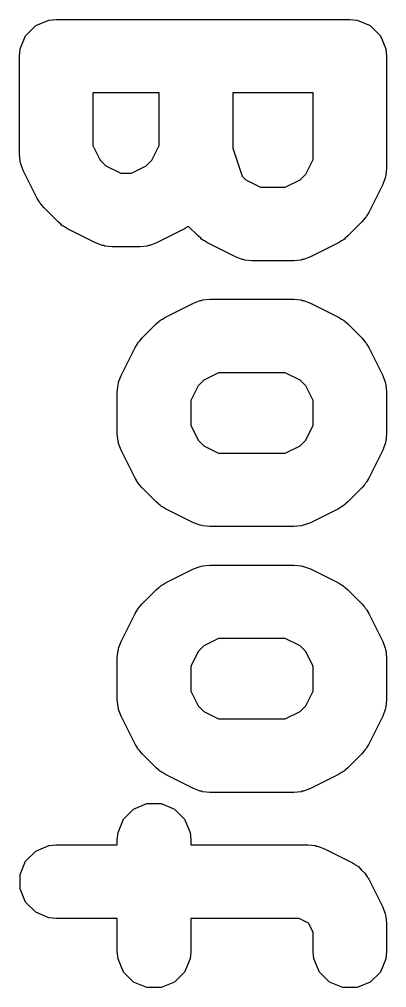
# Model space of a CAD drawing. Extents: x 53 to 260, y -149 to -35.
# Drawn here: x 150.609 to 151.609, y -101.411 to -98.774 of the extents above; entities that cross this region are included whole.
import ezdxf

# ---------------------------------------------------------------- set-up
doc = ezdxf.new("R2010")
doc.units = 0
doc.layers.add('BLACK', color=7, linetype='CONTINUOUS')

msp = doc.modelspace()

# ---------------------------------------------------------------- linework, layer by layer
at = {"layer": 'BLACK', "linetype": 'CONTINUOUS'}
for p, q in [((150.653936, -98.791257), (150.689984, -98.776325)), ((150.689984, -98.776325), (150.709493, -98.774404)), ((150.709493, -98.774404), (151.509493, -98.774404)), ((151.509493, -98.774404), (151.529002, -98.776325)), ((151.529002, -98.776325), (151.56505, -98.791257)), ((150.626346, -98.818847), (150.653936, -98.791257)), ((151.56505, -98.791257), (151.59264, -98.818847)), ((150.611414, -98.854895), (150.626346, -98.818847)), ((151.59264, -98.818847), (151.607572, -98.854895)), ((150.609493, -98.874404), (150.611414, -98.854895)), ((151.607572, -98.854895), (151.609493, -98.874404)), ((150.609493, -99.14107), (150.609493, -98.874404)), ((151.609493, -98.874404), (151.609493, -99.179166)), ((150.990445, -98.974404), (150.809493, -98.974404)), ((150.809493, -98.974404), (150.809493, -99.117463)), ((150.990445, -99.117463), (150.990445, -98.974404)), ((151.409493, -98.974404), (151.190445, -98.974404)), ((151.190445, -98.974404), (151.190445, -99.124843)), ((151.409493, -99.155559), (151.409493, -98.974404)), ((150.809493, -99.117463), (150.829773, -99.158024)), ((150.970164, -99.158025), (150.990445, -99.117463)), ((150.611414, -99.160579), (150.609493, -99.14107)), ((151.190445, -99.124843), (151.215941, -99.201335)), ((150.612789, -99.163899), (150.611414, -99.160579)), ((150.613044, -99.167482), (150.612789, -99.163899)), ((150.62005, -99.185791), (150.613044, -99.167482)), ((150.829773, -99.158024), (150.844918, -99.17317)), ((150.955018, -99.17317), (150.970164, -99.158025)), ((151.389212, -99.196119), (151.409493, -99.155559)), ((150.658145, -99.261982), (150.62005, -99.185791)), ((150.844918, -99.17317), (150.885481, -99.193451)), ((150.885481, -99.193451), (150.914457, -99.193451)), ((150.914457, -99.193451), (150.955018, -99.17317)), ((151.374065, -99.211265), (151.389212, -99.196119)), ((151.607572, -99.198675), (151.606196, -99.201995)), ((151.609493, -99.179166), (151.607572, -99.198675)), ((151.215941, -99.201335), (151.225873, -99.211267)), ((151.225873, -99.211267), (151.266433, -99.231547)), ((151.333505, -99.231547), (151.374065, -99.211265)), ((151.598936, -99.223887), (151.560841, -99.300077)), ((151.605942, -99.205579), (151.598936, -99.223887)), ((151.606196, -99.201995), (151.605942, -99.205579)), ((151.266433, -99.231547), (151.333505, -99.231547)), ((150.66343, -99.270378), (150.658145, -99.261982)), ((150.664441, -99.272818), (150.66343, -99.270378)), ((150.666694, -99.275564), (150.664441, -99.272818)), ((150.668588, -99.278572), (150.666694, -99.275564)), ((150.670582, -99.280302), (150.668588, -99.278572)), ((150.676877, -99.287972), (150.670582, -99.280302)), ((150.714972, -99.326066), (150.676877, -99.287972)), ((151.560841, -99.300077), (151.555554, -99.308476)), ((150.722641, -99.33236), (150.714972, -99.326066)), ((151.542108, -99.326068), (151.504012, -99.364163)), ((151.548401, -99.318399), (151.542108, -99.326068)), ((151.550398, -99.316668), (151.548401, -99.318399)), ((151.552291, -99.313659), (151.550398, -99.316668)), ((151.554544, -99.310915), (151.552291, -99.313659)), ((151.555554, -99.308476), (151.554544, -99.310915)), ((150.724372, -99.334356), (150.722641, -99.33236)), ((150.727377, -99.336247), (150.724372, -99.334356)), ((150.730125, -99.338503), (150.727377, -99.336247)), ((150.732566, -99.339514), (150.730125, -99.338503)), ((150.740962, -99.344799), (150.732566, -99.339514)), ((150.817153, -99.382894), (150.740962, -99.344799)), ((151.058976, -99.344799), (150.982785, -99.382894)), ((151.067372, -99.339513), (151.058976, -99.344799)), ((151.069812, -99.338503), (151.067372, -99.339513)), ((151.070061, -99.338298), (151.069812, -99.338503)), ((151.095926, -99.364162), (151.070061, -99.338298)), ((150.835462, -99.3899), (150.817153, -99.382894)), ((150.982785, -99.382894), (150.964476, -99.3899)), ((151.103593, -99.370454), (151.095926, -99.364162)), ((151.105324, -99.37245), (151.103593, -99.370454)), ((151.10833, -99.374342), (151.105324, -99.37245)), ((151.11108, -99.376599), (151.10833, -99.374342)), ((151.113522, -99.37761), (151.11108, -99.376599)), ((151.121914, -99.382893), (151.113522, -99.37761)), ((151.198103, -99.420989), (151.121914, -99.382893)), ((151.478024, -99.382893), (151.401834, -99.420989)), ((151.486415, -99.37761), (151.478024, -99.382893)), ((151.488858, -99.376599), (151.486415, -99.37761)), ((151.491608, -99.374342), (151.488858, -99.376599)), ((151.494614, -99.37245), (151.491608, -99.374342)), ((151.496342, -99.370456), (151.494614, -99.37245)), ((151.504012, -99.364163), (151.496342, -99.370456)), ((150.839044, -99.390154), (150.835462, -99.3899)), ((150.842365, -99.39153), (150.839044, -99.390154)), ((150.861874, -99.393451), (150.842365, -99.39153)), ((150.938064, -99.393451), (150.861874, -99.393451)), ((150.957573, -99.39153), (150.938064, -99.393451)), ((150.960893, -99.390154), (150.957573, -99.39153)), ((150.964476, -99.3899), (150.960893, -99.390154)), ((151.216412, -99.427996), (151.198103, -99.420989)), ((151.219997, -99.42825), (151.216412, -99.427996)), ((151.223317, -99.429626), (151.219997, -99.42825)), ((151.242826, -99.431547), (151.223317, -99.429626)), ((151.357112, -99.431547), (151.242826, -99.431547)), ((151.376621, -99.429626), (151.357112, -99.431547)), ((151.37994, -99.42825), (151.376621, -99.429626)), ((151.383526, -99.427996), (151.37994, -99.42825)), ((151.401834, -99.420989), (151.383526, -99.427996)), ((151.083817, -99.546866), (151.102126, -99.539859)), ((151.102126, -99.539859), (151.105711, -99.539604)), ((151.105711, -99.539604), (151.109031, -99.538229)), ((151.109031, -99.538229), (151.12854, -99.536308)), ((151.12854, -99.536308), (151.357112, -99.536308)), ((151.357112, -99.536308), (151.376621, -99.538229)), ((151.376621, -99.538229), (151.37994, -99.539604)), ((151.37994, -99.539604), (151.383526, -99.539859)), ((151.383526, -99.539859), (151.401834, -99.546866)), ((151.007628, -99.584962), (151.083817, -99.546866)), ((151.401834, -99.546866), (151.478024, -99.584962)), ((150.991038, -99.595405), (150.994042, -99.593513)), ((150.994042, -99.593513), (150.996792, -99.591257)), ((150.996792, -99.591257), (150.999235, -99.590245)), ((150.999235, -99.590245), (151.007628, -99.584962)), ((151.478024, -99.584962), (151.486415, -99.590244)), ((151.486415, -99.590244), (151.488858, -99.591256)), ((151.488858, -99.591256), (151.491608, -99.593512)), ((151.491608, -99.593512), (151.494614, -99.595405)), ((150.943544, -99.641788), (150.981639, -99.603694)), ((150.981639, -99.603694), (150.989308, -99.597399)), ((150.989308, -99.597399), (150.991038, -99.595405)), ((151.494614, -99.595405), (151.496342, -99.597398)), ((151.496342, -99.597398), (151.504012, -99.603692)), ((151.504012, -99.603692), (151.542108, -99.641787)), ((150.937249, -99.649457), (150.943544, -99.641788)), ((151.542108, -99.641787), (151.548401, -99.649455)), ((150.886717, -99.743967), (150.924813, -99.667777)), ((150.924813, -99.667777), (150.930096, -99.659382)), ((150.930096, -99.659382), (150.931108, -99.656942)), ((150.931108, -99.656942), (150.933363, -99.654193)), ((150.933363, -99.654193), (150.935256, -99.651187)), ((150.935256, -99.651187), (150.937249, -99.649457)), ((151.548401, -99.649455), (151.550398, -99.651187)), ((151.550398, -99.651187), (151.552291, -99.654195)), ((151.552291, -99.654195), (151.554544, -99.65694)), ((151.554544, -99.65694), (151.555554, -99.659378)), ((151.555554, -99.659378), (151.560841, -99.667778)), ((151.560841, -99.667778), (151.598936, -99.743968)), ((150.87971, -99.762275), (150.886717, -99.743967)), ((151.152147, -99.736308), (151.111586, -99.756588)), ((151.333505, -99.736308), (151.152147, -99.736308)), ((151.374065, -99.756589), (151.333505, -99.736308)), ((151.598936, -99.743968), (151.605942, -99.762276)), ((150.876159, -99.788689), (150.87808, -99.76918)), ((150.87808, -99.76918), (150.879455, -99.76586)), ((150.879455, -99.76586), (150.87971, -99.762275)), ((151.096439, -99.771735), (151.076159, -99.812295)), ((151.111586, -99.756588), (151.096439, -99.771735)), ((151.389212, -99.771735), (151.374065, -99.756589)), ((151.409493, -99.812296), (151.389212, -99.771735)), ((151.605942, -99.762276), (151.606196, -99.765859)), ((151.606196, -99.765859), (151.607572, -99.76918)), ((151.607572, -99.76918), (151.609493, -99.788689)), ((150.876159, -99.902975), (150.876159, -99.788689)), ((151.609493, -99.788689), (151.609493, -99.902975)), ((151.076159, -99.812295), (151.076159, -99.879368)), ((151.409493, -99.879368), (151.409493, -99.812296)), ((151.076159, -99.879368), (151.096439, -99.919928)), ((151.389212, -99.919929), (151.409493, -99.879368)), ((150.87808, -99.922484), (150.876159, -99.902975)), ((151.609493, -99.902975), (151.607572, -99.922484)), ((150.879455, -99.925804), (150.87808, -99.922484)), ((150.87971, -99.929388), (150.879455, -99.925804)), ((150.886717, -99.947697), (150.87971, -99.929388)), ((151.096439, -99.919928), (151.111585, -99.935075)), ((151.111585, -99.935075), (151.152147, -99.955356)), ((151.333505, -99.955356), (151.374066, -99.935075)), ((151.374066, -99.935075), (151.389212, -99.919929)), ((151.605942, -99.929387), (151.598936, -99.947696)), ((151.606196, -99.925804), (151.605942, -99.929387)), ((151.607572, -99.922484), (151.606196, -99.925804)), ((150.924812, -100.023888), (150.886717, -99.947697)), ((151.152147, -99.955356), (151.333505, -99.955356)), ((151.598936, -99.947696), (151.560841, -100.023887)), ((150.930098, -100.032286), (150.924812, -100.023888)), ((150.931108, -100.034723), (150.930098, -100.032286)), ((150.933359, -100.037466), (150.931108, -100.034723)), ((150.935255, -100.040478), (150.933359, -100.037466)), ((150.937252, -100.04221), (150.935255, -100.040478)), ((150.943544, -100.049877), (150.937252, -100.04221)), ((151.548404, -100.042206), (151.542108, -100.049878)), ((151.550398, -100.040477), (151.548404, -100.042206)), ((151.552289, -100.037471), (151.550398, -100.040477)), ((151.554544, -100.034725), (151.552289, -100.037471)), ((151.555554, -100.032284), (151.554544, -100.034725)), ((151.560841, -100.023887), (151.555554, -100.032284)), ((150.981639, -100.087971), (150.943544, -100.049877)), ((151.542108, -100.049878), (151.504012, -100.087973)), ((150.989305, -100.094263), (150.981639, -100.087971)), ((150.991038, -100.096261), (150.989305, -100.094263)), ((151.496345, -100.094264), (151.494614, -100.096261)), ((151.504012, -100.087973), (151.496345, -100.094264)), ((150.994046, -100.098154), (150.991038, -100.096261)), ((150.996792, -100.100408), (150.994046, -100.098154)), ((150.999232, -100.101418), (150.996792, -100.100408)), ((151.007629, -100.106704), (150.999232, -100.101418)), ((151.083819, -100.144799), (151.007629, -100.106704)), ((151.478023, -100.106704), (151.401833, -100.144799)), ((151.486419, -100.101419), (151.478023, -100.106704)), ((151.488858, -100.100409), (151.486419, -100.101419)), ((151.491603, -100.098155), (151.488858, -100.100409)), ((151.494614, -100.096261), (151.491603, -100.098155)), ((151.102127, -100.151805), (151.083819, -100.144799)), ((151.401833, -100.144799), (151.383525, -100.151805)), ((151.10571, -100.152059), (151.102127, -100.151805)), ((151.109031, -100.153435), (151.10571, -100.152059)), ((151.12854, -100.155356), (151.109031, -100.153435)), ((151.357112, -100.155356), (151.12854, -100.155356)), ((151.376621, -100.153435), (151.357112, -100.155356)), ((151.379941, -100.152059), (151.376621, -100.153435)), ((151.383525, -100.151805), (151.379941, -100.152059)), ((151.007628, -100.308772), (151.083817, -100.270676)), ((151.083817, -100.270676), (151.102126, -100.263669)), ((151.102126, -100.263669), (151.105711, -100.263414)), ((151.105711, -100.263414), (151.109031, -100.262039)), ((151.109031, -100.262039), (151.12854, -100.260118)), ((151.12854, -100.260118), (151.357112, -100.260118)), ((151.357112, -100.260118), (151.376621, -100.262039)), ((151.376621, -100.262039), (151.37994, -100.263414)), ((151.37994, -100.263414), (151.383526, -100.263669)), ((151.383526, -100.263669), (151.401834, -100.270676)), ((151.401834, -100.270676), (151.478024, -100.308772)), ((150.943544, -100.365598), (150.981639, -100.327504)), ((150.981639, -100.327504), (150.989308, -100.321209)), ((150.989308, -100.321209), (150.991038, -100.319215)), ((150.991038, -100.319215), (150.994042, -100.317323)), ((150.994042, -100.317323), (150.996792, -100.315067)), ((150.996792, -100.315067), (150.999235, -100.314055)), ((150.999235, -100.314055), (151.007628, -100.308772)), ((151.478024, -100.308772), (151.486415, -100.314054)), ((151.486415, -100.314054), (151.488858, -100.315066)), ((151.488858, -100.315066), (151.491608, -100.317322)), ((151.491608, -100.317322), (151.494614, -100.319215)), ((151.494614, -100.319215), (151.496342, -100.321208)), ((151.496342, -100.321208), (151.504012, -100.327502)), ((151.504012, -100.327502), (151.542108, -100.365597)), ((150.924813, -100.391587), (150.930096, -100.383192)), ((150.930096, -100.383192), (150.931108, -100.380752)), ((150.931108, -100.380752), (150.933363, -100.378003)), ((150.933363, -100.378003), (150.935256, -100.374997)), ((150.935256, -100.374997), (150.937249, -100.373267)), ((150.937249, -100.373267), (150.943544, -100.365598)), ((151.542108, -100.365597), (151.548401, -100.373265)), ((151.548401, -100.373265), (151.550398, -100.374997)), ((151.550398, -100.374997), (151.552291, -100.378005)), ((151.552291, -100.378005), (151.554544, -100.38075)), ((151.554544, -100.38075), (151.555554, -100.383188)), ((151.555554, -100.383188), (151.560841, -100.391588)), ((150.886717, -100.467777), (150.924813, -100.391587)), ((151.560841, -100.391588), (151.598936, -100.467778)), ((151.152147, -100.460118), (151.111586, -100.480398)), ((151.333505, -100.460118), (151.152147, -100.460118)), ((151.374065, -100.480399), (151.333505, -100.460118)), ((150.87808, -100.49299), (150.879455, -100.48967)), ((150.879455, -100.48967), (150.87971, -100.486085)), ((150.87971, -100.486085), (150.886717, -100.467777)), ((151.111586, -100.480398), (151.096439, -100.495545)), ((151.389212, -100.495545), (151.374065, -100.480399)), ((151.598936, -100.467778), (151.605942, -100.486086)), ((151.605942, -100.486086), (151.606196, -100.489669)), ((151.606196, -100.489669), (151.607572, -100.49299)), ((150.876159, -100.512499), (150.87808, -100.49299)), ((150.876159, -100.626785), (150.876159, -100.512499)), ((151.096439, -100.495545), (151.076159, -100.536105)), ((151.409493, -100.536106), (151.389212, -100.495545)), ((151.607572, -100.49299), (151.609493, -100.512499)), ((151.609493, -100.512499), (151.609493, -100.626785)), ((151.076159, -100.536105), (151.076159, -100.603178)), ((151.409493, -100.603178), (151.409493, -100.536106)), ((151.076159, -100.603178), (151.096439, -100.643738)), ((151.389212, -100.643739), (151.409493, -100.603178)), ((150.87808, -100.646294), (150.876159, -100.626785)), ((150.879455, -100.649614), (150.87808, -100.646294)), ((151.096439, -100.643738), (151.111585, -100.658885)), ((151.374066, -100.658885), (151.389212, -100.643739)), ((151.607572, -100.646294), (151.606196, -100.649614)), ((151.609493, -100.626785), (151.607572, -100.646294)), ((150.87971, -100.653198), (150.879455, -100.649614)), ((150.886717, -100.671507), (150.87971, -100.653198)), ((150.924812, -100.747698), (150.886717, -100.671507)), ((151.111585, -100.658885), (151.152147, -100.679166)), ((151.333505, -100.679166), (151.374066, -100.658885)), ((151.598936, -100.671506), (151.560841, -100.747697)), ((151.605942, -100.653197), (151.598936, -100.671506)), ((151.606196, -100.649614), (151.605942, -100.653197)), ((151.152147, -100.679166), (151.333505, -100.679166)), ((150.930098, -100.756096), (150.924812, -100.747698)), ((151.560841, -100.747697), (151.555554, -100.756094)), ((150.931108, -100.758533), (150.930098, -100.756096)), ((150.933359, -100.761276), (150.931108, -100.758533)), ((150.935255, -100.764288), (150.933359, -100.761276)), ((150.937252, -100.76602), (150.935255, -100.764288)), ((150.943544, -100.773687), (150.937252, -100.76602)), ((150.981639, -100.811781), (150.943544, -100.773687)), ((151.542108, -100.773688), (151.504012, -100.811783)), ((151.548404, -100.766016), (151.542108, -100.773688)), ((151.550398, -100.764287), (151.548404, -100.766016)), ((151.552289, -100.761281), (151.550398, -100.764287)), ((151.554544, -100.758535), (151.552289, -100.761281)), ((151.555554, -100.756094), (151.554544, -100.758535)), ((150.989305, -100.818073), (150.981639, -100.811781)), ((150.991038, -100.820071), (150.989305, -100.818073)), ((150.994046, -100.821964), (150.991038, -100.820071)), ((150.996792, -100.824218), (150.994046, -100.821964)), ((150.999232, -100.825228), (150.996792, -100.824218)), ((151.007629, -100.830514), (150.999232, -100.825228)), ((151.083819, -100.868609), (151.007629, -100.830514)), ((151.478023, -100.830514), (151.401833, -100.868609)), ((151.486419, -100.825229), (151.478023, -100.830514)), ((151.488858, -100.824219), (151.486419, -100.825229)), ((151.491603, -100.821965), (151.488858, -100.824219)), ((151.494614, -100.820071), (151.491603, -100.821965)), ((151.496345, -100.818074), (151.494614, -100.820071)), ((151.504012, -100.811783), (151.496345, -100.818074)), ((151.102127, -100.875615), (151.083819, -100.868609)), ((151.10571, -100.875869), (151.102127, -100.875615)), ((151.109031, -100.877245), (151.10571, -100.875869)), ((151.12854, -100.879166), (151.109031, -100.877245)), ((151.357112, -100.879166), (151.12854, -100.879166)), ((151.376621, -100.877245), (151.357112, -100.879166)), ((151.379941, -100.875869), (151.376621, -100.877245)), ((151.383525, -100.875615), (151.379941, -100.875869)), ((151.401833, -100.868609), (151.383525, -100.875615)), ((150.920602, -100.924591), (150.95665, -100.909659)), ((150.95665, -100.909659), (150.995668, -100.909659)), ((150.995668, -100.909659), (151.031716, -100.924591)), ((150.893012, -100.952181), (150.920602, -100.924591)), ((151.031716, -100.924591), (151.059306, -100.952181)), ((150.87808, -100.988229), (150.893012, -100.952181)), ((151.059306, -100.952181), (151.074238, -100.988229)), ((150.876159, -101.007738), (150.87808, -100.988229)), ((151.074238, -100.988229), (151.076159, -101.007738)), ((150.876159, -101.022024), (150.876159, -101.007738)), ((151.076159, -101.007738), (151.076159, -101.022024)), ((150.626346, -101.066467), (150.653936, -101.038877)), ((150.653936, -101.038877), (150.689984, -101.023945)), ((150.689984, -101.023945), (150.709493, -101.022024)), ((150.709493, -101.022024), (150.876159, -101.022024)), ((151.076159, -101.022024), (151.395207, -101.022024)), ((151.395207, -101.022024), (151.414716, -101.023945)), ((151.414716, -101.023945), (151.418036, -101.02532)), ((151.418036, -101.02532), (151.421619, -101.025575)), ((151.421619, -101.025575), (151.439928, -101.032581)), ((151.439928, -101.032581), (151.516119, -101.070676)), ((150.611414, -101.102515), (150.626346, -101.066467)), ((151.516119, -101.070676), (151.519382, -101.072729)), ((151.519382, -101.072729), (151.520921, -101.073243)), ((151.520921, -101.073243), (151.522837, -101.074905)), ((151.522837, -101.074905), (151.532709, -101.081119)), ((151.532709, -101.081119), (151.540923, -101.09059)), ((151.540923, -101.09059), (151.550398, -101.098807)), ((150.611414, -101.141533), (150.611414, -101.102515)), ((151.550398, -101.098807), (151.55661, -101.108677)), ((151.55661, -101.108677), (151.558274, -101.110595)), ((151.558274, -101.110595), (151.558787, -101.112135)), ((151.558787, -101.112135), (151.560841, -101.115398)), ((151.560841, -101.115398), (151.598936, -101.191588)), ((150.626346, -101.177581), (150.611414, -101.141533)), ((150.653936, -101.205171), (150.626346, -101.177581)), ((151.598936, -101.191588), (151.605942, -101.209896)), ((150.689984, -101.220103), (150.653936, -101.205171)), ((150.709493, -101.222024), (150.689984, -101.220103)), ((150.876159, -101.222024), (150.709493, -101.222024)), ((150.876159, -101.3125), (150.876159, -101.222024)), ((151.3716, -101.222024), (151.076159, -101.222024)), ((151.076159, -101.222024), (151.076159, -101.3125)), ((151.396862, -101.234654), (151.3716, -101.222024)), ((151.605942, -101.209896), (151.606196, -101.213479)), ((151.606196, -101.213479), (151.607572, -101.2168)), ((151.607572, -101.2168), (151.609493, -101.236309)), ((151.409493, -101.259916), (151.396862, -101.234654)), ((151.609493, -101.236309), (151.609493, -101.3125)), ((151.409493, -101.3125), (151.409493, -101.259916)), ((150.87808, -101.332009), (150.876159, -101.3125)), ((150.893012, -101.368057), (150.87808, -101.332009)), ((151.074238, -101.332009), (151.059306, -101.368057)), ((151.076159, -101.3125), (151.074238, -101.332009)), ((151.411414, -101.332009), (151.409493, -101.3125)), ((151.426346, -101.368057), (151.411414, -101.332009)), ((151.607572, -101.332009), (151.59264, -101.368057)), ((151.609493, -101.3125), (151.607572, -101.332009)), ((150.920602, -101.395647), (150.893012, -101.368057)), ((151.059306, -101.368057), (151.031716, -101.395647)), ((151.453936, -101.395647), (151.426346, -101.368057)), ((151.59264, -101.368057), (151.56505, -101.395647)), ((150.95665, -101.410579), (150.920602, -101.395647)), ((150.995668, -101.410579), (150.95665, -101.410579)), ((151.031716, -101.395647), (150.995668, -101.410579)), ((151.489984, -101.410579), (151.453936, -101.395647)), ((151.529002, -101.410579), (151.489984, -101.410579)), ((151.56505, -101.395647), (151.529002, -101.410579))]:
    msp.add_line(p, q, dxfattribs=at)

doc.saveas('drawing.dxf')
